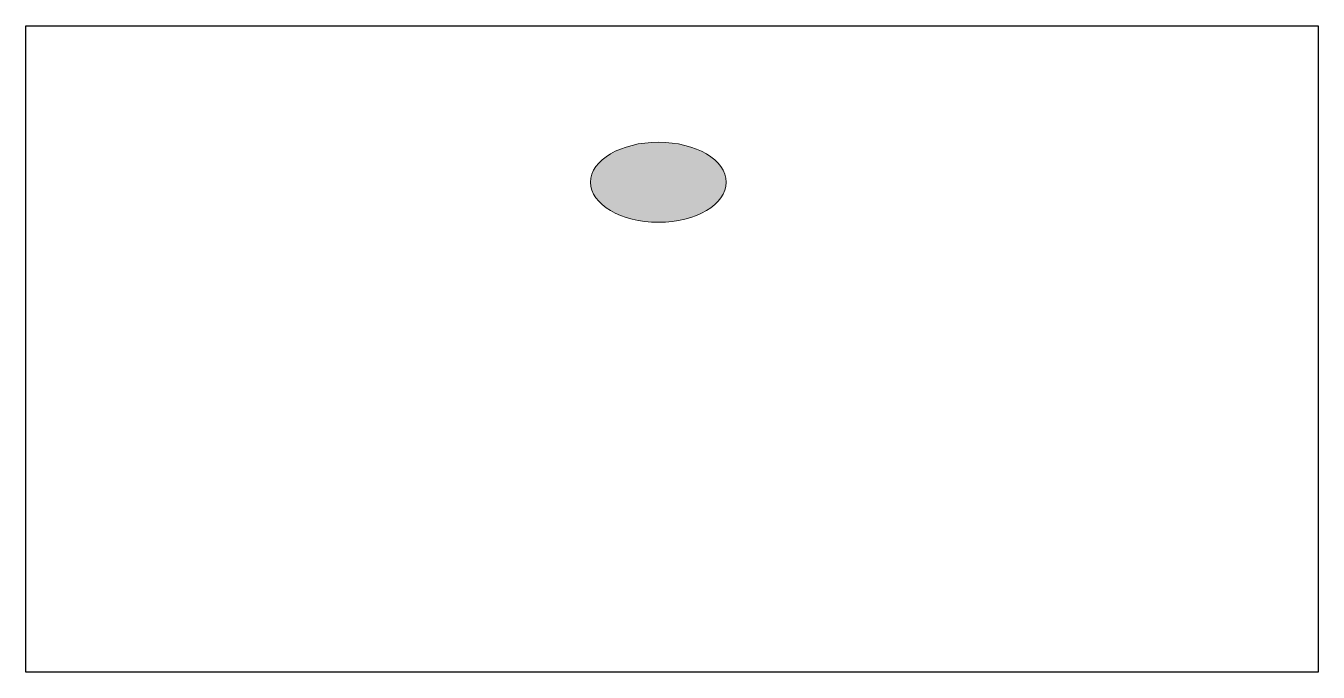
# Model space of a CAD drawing. Header units: inches. Extents: x 89 to 398, y -291 to -136.
import ezdxf

# ---------------------------------------------------------------- set-up
doc = ezdxf.new("R2010")
doc.units = ezdxf.units.IN
doc.header["$MEASUREMENT"] = 0
doc.layers.add('Layer 1', color=7, linetype='Continuous')
picture_1 = doc.add_image_def('image1.png', size_in_pixel=(2000, 1000))

# ---------------------------------------------------------------- blocks, each defined once
blk = doc.blocks.new('block 2')
at = {"layer": 'Layer 1', "true_color": 0xf4ded9}
h = blk.add_hatch(color=254, dxfattribs=at)
h.dxf.hatch_style = 2
edge = h.paths.add_edge_path()
edge.add_spline(control_points=[(256.5, -173.42), (256.5, -178.71), (249.22, -183), (240.25, -183), (231.28, -183), (224, -178.71), (224, -173.42), (224, -168.12), (231.28, -163.83), (240.25, -163.83), (249.22, -163.83), (256.5, -168.12), (256.5, -173.42)], knot_values=[0, 0, 0, 0, 1, 1, 1, 2, 2, 2, 3, 3, 3, 4, 4, 4, 4], degree=3, periodic=1)
at = {"layer": 'Layer 1', "lineweight": 0}
blk.add_open_spline([(256.5, -173.42), (256.5, -178.71), (249.22, -183), (240.25, -183), (231.28, -183), (224, -178.71), (224, -173.42), (224, -168.12), (231.28, -163.83), (240.25, -163.83), (249.22, -163.83), (256.5, -168.12), (256.5, -173.42)], degree=3, knots=[0, 0, 0, 0, 1, 1, 1, 2, 2, 2, 3, 3, 3, 4, 4, 4, 4], dxfattribs=at)
at = {"layer": 'Layer 1'}
image = blk.add_image(picture_1, insert=(88.8, -290.68), size_in_units=(309.4, 154.7), dxfattribs=at)

msp = doc.modelspace()

# ---------------------------------------------------------------- block references
at = {"layer": 'Layer 1'}
msp.add_blockref('block 2', (0, 0), dxfattribs=at)

doc.saveas('drawing.dxf')
